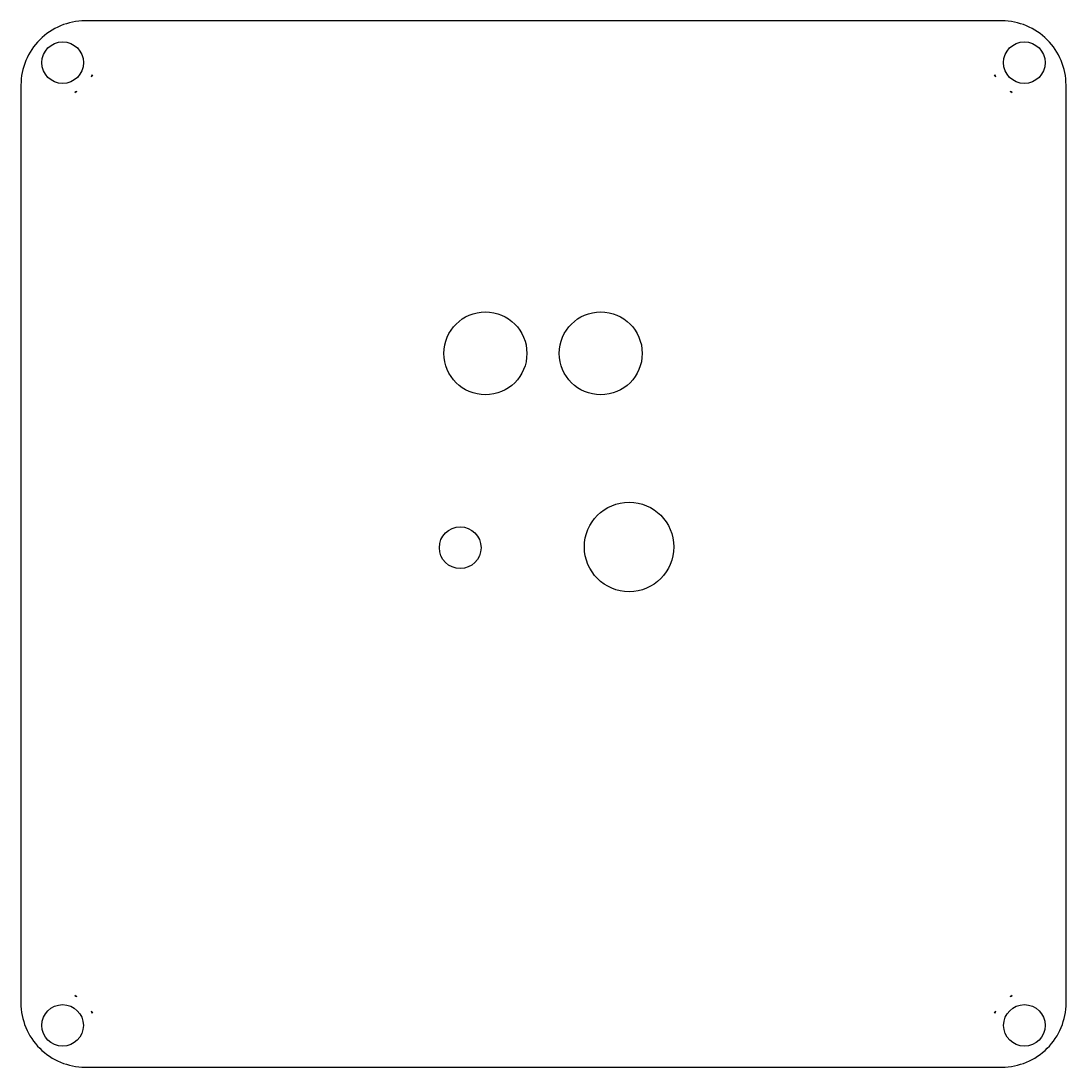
# Model space of a CAD drawing. Header units: millimetres. Extents: x -81 to 81, y -1089 to -927.
import ezdxf

# ---------------------------------------------------------------- set-up
doc = ezdxf.new("R2010")
doc.units = ezdxf.units.MM
doc.layers.get('0').update_dxf_attribs({"linetype": 'CONTINUOUS'})

msp = doc.modelspace()

# ---------------------------------------------------------------- linework, layer by layer
for points in [[(-71.44, -1089.49), (71.44, -1089.49, 0.414214), (81.44, -1079.49), (81.44, -1007.99), (81.43, -936.51, 0.414214), (71.43, -926.51), (-0.07, -926.51), (-71.43, -926.51, 0.414214), (-81.43, -936.51), (-81.44, -1007.99), (-81.44, -1079.49, 0.414214)], [(-70.46, -935.24, 0.019564), (-70.3, -934.89, 0.008176)], [(70.3, -934.89, 0.019564), (70.46, -935.24, 0.008176)], [(-72.71, -937.49, 0.008176), (-73.06, -937.65, 0.019564)], [(73.06, -937.65, 0.008176), (72.71, -937.49, 0.019564)], [(-73.06, -1078.35, 0.008176), (-72.71, -1078.51, 0.019564)], [(72.71, -1078.51, 0.008176), (73.06, -1078.35, 0.019564)], [(-70.3, -1081.11, 0.019564), (-70.46, -1080.76, 0.008176)], [(70.46, -1080.76, 0.019564), (70.3, -1081.11, 0.008176)]]:
    msp.add_lwpolyline(points, format="xyb", close=True)
for centre, radius in [((-74.93, -933.01), 3.24), ((74.93, -933.01), 3.24), ((-9.05, -978.3), 6.46), ((8.92, -978.3), 6.46), ((13.34, -1008.46), 6.97), ((-12.98, -1008.58), 3.25), ((-74.94, -1082.99), 3.24), ((74.94, -1082.99), 3.24)]:
    msp.add_circle(centre, radius)

doc.saveas('drawing.dxf')
